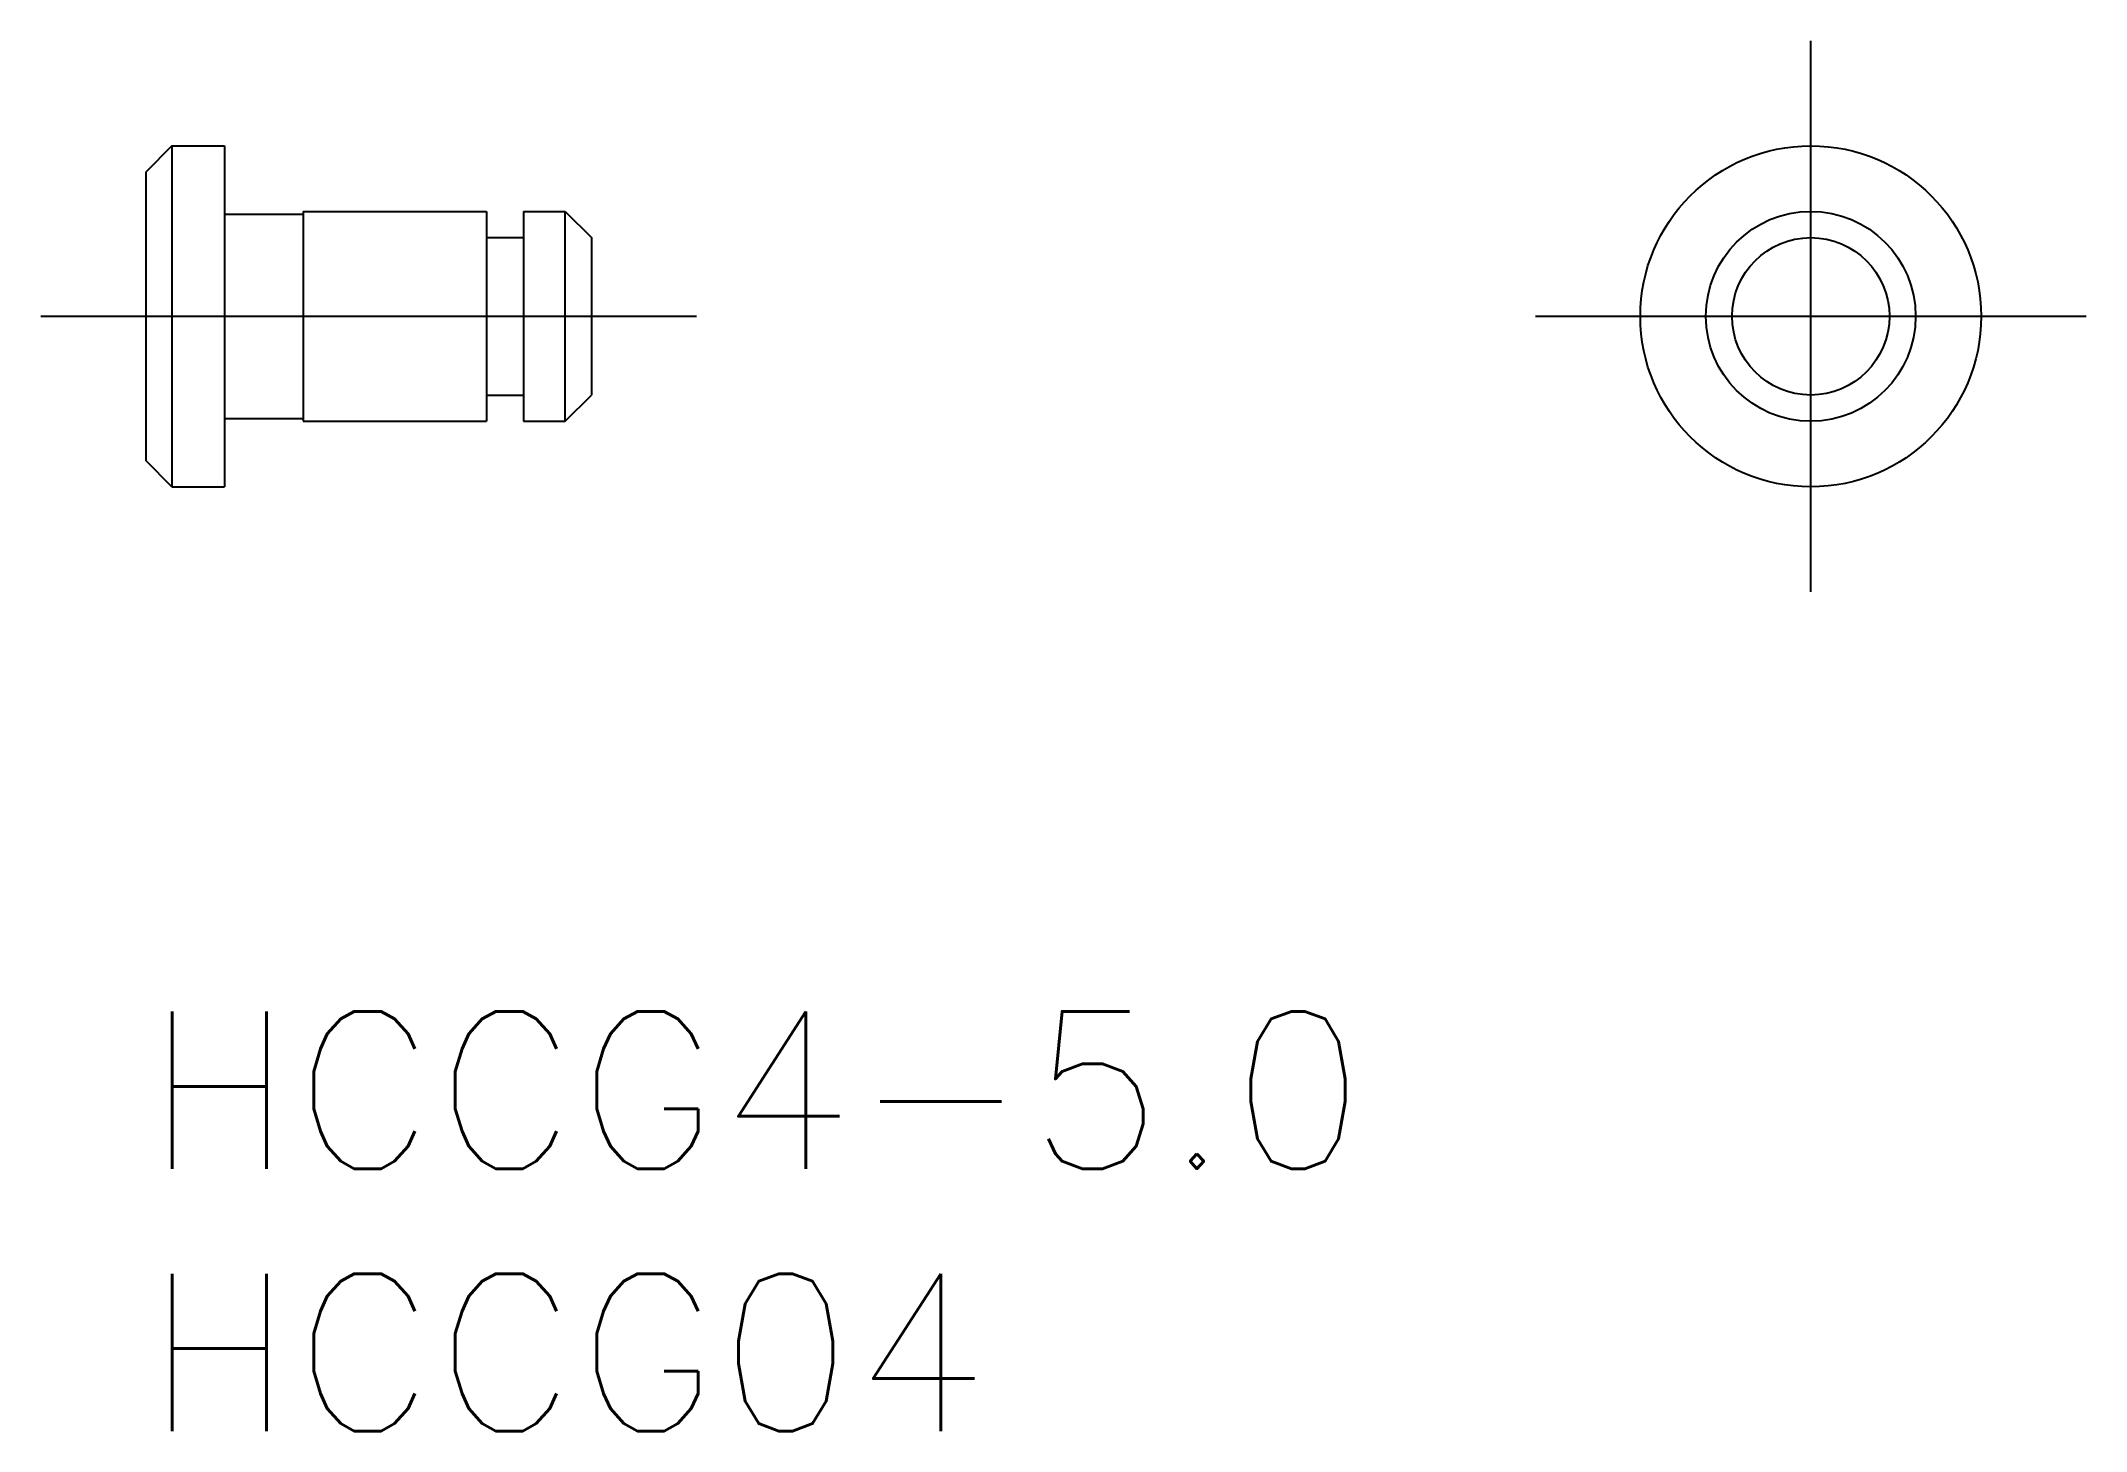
# Model space of a CAD drawing. Extents: x -2 to 37, y -8 to 18.5.
import ezdxf

# ---------------------------------------------------------------- set-up
doc = ezdxf.new("R2010")
doc.units = 0
doc.header["$LTSCALE"] = 0.5
doc.linetypes.add('CENTER', pattern=[50.8, 31.75, -6.35, 6.35, -6.35])
for name, color, linetype in [('MSM_CENTER', 1, 'CENTER'), ('MSM_CONTINUOUS', 7, 'CONTINUOUS'), ('MSM_PART_NUMBER', 7, 'CONTINUOUS')]:
    doc.layers.add(name, color=color, linetype=linetype)
doc.styles.get("Standard").update_dxf_attribs({"font": 'txt.shx', "height": 3, "bigfont": 'bigfont.shx'})

# ---------------------------------------------------------------- blocks, each defined once
blk = doc.blocks.new('*U3')
at = {"layer": 'MSM_PART_NUMBER'}
blk.add_text('HCCG4-5.0', height=3, dxfattribs=at).set_placement((0, -3))
blk = doc.blocks.new('*U4')
at = {"layer": 'MSM_PART_NUMBER'}
blk.add_text('HCCG04', height=3, dxfattribs=at).set_placement((0, -8))

msp = doc.modelspace()

# ---------------------------------------------------------------- linework, layer by layer
at = {"layer": 'MSM_CENTER'}
for p, q in [((31.762, 8), (31.762, 18.5)), ((-1.988, 13.25), (10.512, 13.25)), ((26.512, 13.25), (37.012, 13.25))]:
    msp.add_line(p, q, dxfattribs=at)
at = {"layer": 'MSM_CONTINUOUS'}
for p, q in [((0.512, 16.5), (0.012, 16)), ((0.512, 16.5), (1.512, 16.5)), ((0.512, 16.5), (0.512, 10)), ((1.512, 16.5), (1.512, 10)), ((0.012, 16), (0.012, 10.5)), ((3.012, 15.25), (6.512, 15.25)), ((3.012, 15.25), (3.012, 11.25)), ((4.162, 15.25), (4.162, 15.25)), ((6.512, 15.25), (6.512, 11.25)), ((7.212, 15.25), (8.012, 15.25)), ((7.212, 15.25), (8.012, 15.25)), ((7.212, 15.25), (7.212, 11.25)), ((8.012, 15.25), (8.512, 14.75)), ((8.012, 11.25), (8.012, 15.25)), ((1.512, 15.2), (3.012, 15.2)), ((6.512, 14.75), (7.212, 14.75)), ((8.512, 14.75), (8.512, 11.75)), ((6.512, 11.75), (7.212, 11.75)), ((8.012, 11.25), (8.512, 11.75)), ((1.512, 11.3), (3.012, 11.3)), ((3.012, 11.25), (6.512, 11.25)), ((7.212, 11.25), (8.012, 11.25)), ((7.212, 11.25), (8.012, 11.25)), ((0.512, 10), (0.012, 10.5)), ((0.512, 10), (1.512, 10))]:
    msp.add_line(p, q, dxfattribs=at)
for radius in [3.25, 2, 1.5]:
    msp.add_circle((31.762, 13.25), radius, dxfattribs=at)

# ---------------------------------------------------------------- block references
for name in ['*U3', '*U4']:
    msp.add_blockref(name, (0, 0), dxfattribs=at)

doc.saveas('drawing.dxf')
